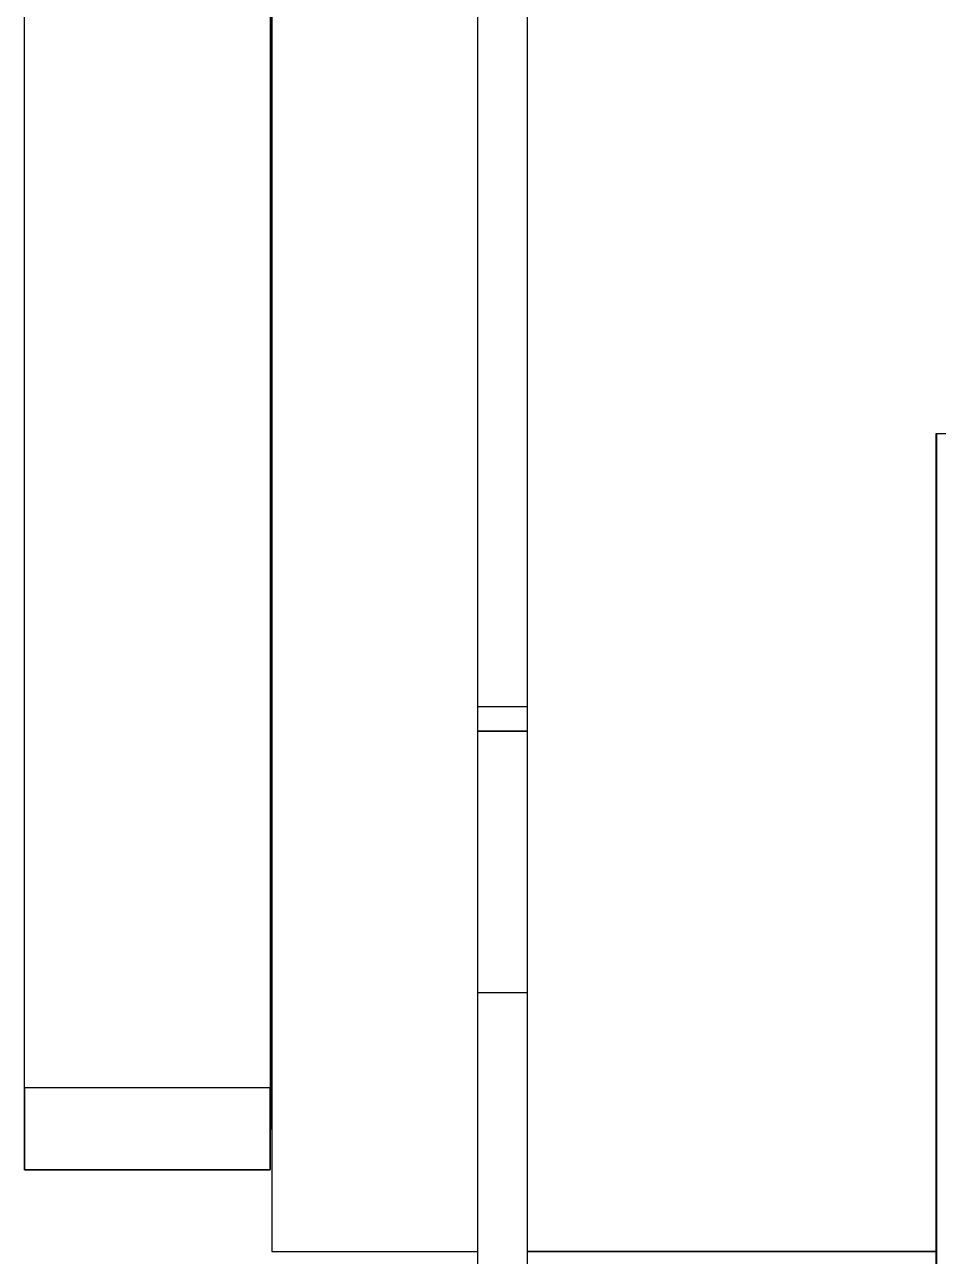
# Model space of a CAD drawing. Header units: metres. Extents: x 2.5 to 42.6, y 0.9 to 31.9.
# Drawn here: x 34.0879 to 34.3077, y 10.5939 to 10.8904 of the extents above; entities that cross this region are included whole.
import ezdxf

# ---------------------------------------------------------------- set-up
doc = ezdxf.new("R2010")
doc.units = ezdxf.units.M
doc.layers.add('ARREDI', color=9, linetype='Continuous')
doc.layers.add('PARETI_STRUTTURE', color=7, linetype='Continuous')

msp = doc.modelspace()

# ---------------------------------------------------------------- linework, layer by layer
at = {"layer": 'ARREDI'}
msp.add_lwpolyline([(34.14734, 10.62458), (34.14734, 11.07737), (34.14695, 11.07737), (34.14695, 10.62458)], close=True, dxfattribs=at)
at = {"layer": 'PARETI_STRUTTURE'}
for points in [[(34.19695, 9.01809), (34.19695, 9.76624), (34.19695, 9.96509), (34.19695, 10.59506), (34.19695, 11.07149), (34.19695, 11.54398), (34.19695, 13.57839)], [(34.08789, 10.61474), (34.08789, 11.08722)], [(34.26117, 11.07149), (34.30724, 11.07149), (34.20881, 11.07149), (34.20881, 10.59507), (34.30724, 10.59507)], [(34.30724, 10.79193), (36.75903, 10.79193), (36.75903, 10.89036), (34.34662, 10.89036)], [(34.30724, 9.96508), (34.30724, 10.59506), (34.30724, 10.79194)], [(34.30728, 10.79203), (34.30728, 9.81744)], [(34.19695, 10.72623), (34.2088, 10.72623)], [(34.20881, 10.72622), (34.20881, 10.72032), (34.19696, 10.72032)], [(34.19695, 10.72032), (34.2088, 10.72032)], [(34.20881, 10.65732), (34.19696, 10.65732)], [(34.14695, 10.62458), (34.14695, 10.61473)], [(34.14695, 10.61474), (34.08789, 10.61474)], [(34.20881, 10.59507), (34.20881, 9.96508), (34.30724, 9.96508)], [(34.30724, 10.59506), (34.20881, 10.59506)]]:
    msp.add_lwpolyline(points, dxfattribs=at)
for points in [[(34.14734, 11.07149), (34.14734, 10.59507), (34.19695, 10.59507), (34.19695, 11.07149)], [(34.14695, 10.61474), (34.14695, 10.63442), (34.08789, 10.63442), (34.08789, 10.61474)]]:
    msp.add_lwpolyline(points, close=True, dxfattribs=at)

doc.saveas('drawing.dxf')
